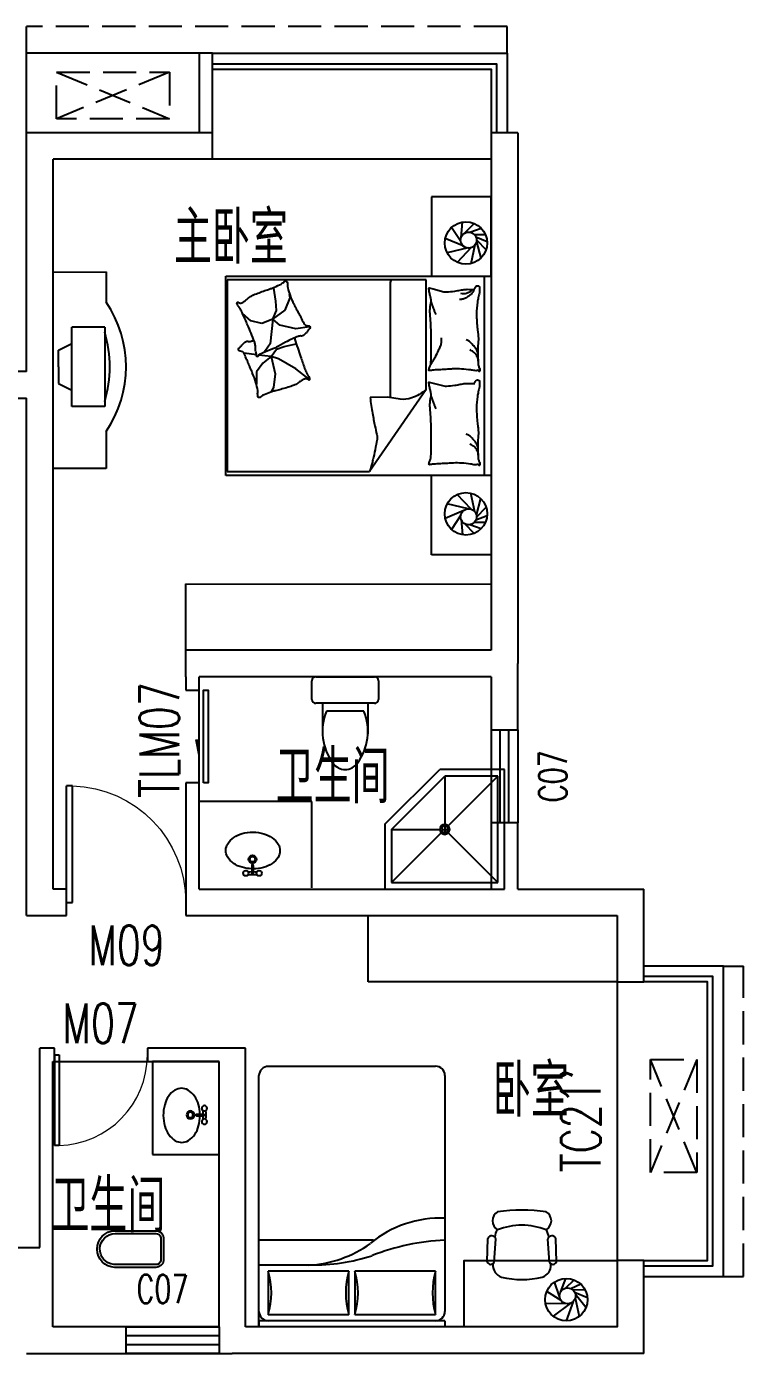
# Model space of a CAD drawing. Extents: x -503102 to -474302, y -636822 to -607622.
# Drawn here: x -479702 to -474302, y -619672 to -609672 of the extents above; entities that cross this region are included whole.
import ezdxf
from ezdxf.enums import TextEntityAlignment as Align

# ---------------------------------------------------------------- set-up
doc = ezdxf.new("R2010")
doc.units = 0
doc.header["$LTSCALE"] = 1000
doc.header["$MEASUREMENT"] = 0
doc.linetypes.add('DASH', pattern=[0.35, 0.25, -0.1])
doc.layers.get('0').update_dxf_attribs({"linetype": 'CONTINUOUS'})
for name, color, linetype in [('FUR', 8, 'CONTINUOUS'), ('Text(文字)', 7, 'CONTINUOUS'), ('WALL', 2, 'CONTINUOUS'), ('WINDOW', 3, 'CONTINUOUS'), ('WINDOW_TEXT', 7, 'CONTINUOUS'), ('厨洁', 151, 'CONTINUOUS'), ('家具', 145, 'CONTINUOUS'), ('看线', 4, 'CONTINUOUS')]:
    doc.layers.add(name, color=color, linetype=linetype)
doc.styles.add('_TCH_WINDOW', font='SIMPLEX', dxfattribs={"height": 3.5, "bigfont": 'GBCBIG'})
doc.styles.add('ATT', font='TXT')
doc.styles.add('DIM_FONT', font='ROMAND.shx', dxfattribs={"width": 0.7})
doc.styles.add('HZ', font='', dxfattribs={"width": 0.8})
doc.styles.get("Standard").update_dxf_attribs({"font": 'GBENOR', "bigfont": 'GBCBIG'})
doc.styles.get('HZ').set_extended_font_data('FangSong_GB2312')

# ---------------------------------------------------------------- blocks, each defined once
blk = doc.blocks.new('_E0BEL')
for p, q in [((1, 118), (1, 175)), ((13, 118), (13, 175))]:
    blk.add_line(p, q)
at = {"elevation": 0}
for points in [[(-200, 8, -0.138026), (-186, 58, -0.10705), (-140, 105, -0.080655), (-76, 134, -0.06508), (1, 145, -0.068521)], [(13, 144, -0.061921), (86, 133, -0.080655), (149, 103, -0.10705), (194, 55, -0.138026), (208, 5, -0.138026), (193, -45, -0.10705), (147, -93, -0.080655), (84, -121, -0.068521), (3, -132, -0.068521), (-78, -120, -0.080655), (-141, -90, -0.10705), (-187, -42, -0.138026), (-200, 8, -0.138026)]]:
    blk.add_lwpolyline(points, format="xyb", dxfattribs=at)
for centre, radius in [((-43, 178, 0), 20), ((7, 72, 0), 30), ((57, 178, 0), 20), ((7, 72, 0), 20)]:
    blk.add_circle(centre, radius)
for centre, radius, start, end in [((7, -329, 0), 517, 86.4357, 93.5643), ((7, 685, 0), 517, 266.4357, 269.335), ((7, 175, 0), 6, 360, 180), ((7, 118, 0), 6, 180, 360), ((7, 685, 0), 517, 270.665, 273.5643)]:
    blk.add_arc(centre, radius, start, end)
at = {"style": 'DIM_FONT', "width": 0.8, "flags": 9}
for tag in ['XSIZE', 'YSIZE']:
    blk.add_attdef(tag, (0, 0), '', height=0.5, dxfattribs=at)
blk = doc.blocks.new('A$C6A1B0631')
for p, q in [((0, 527), (0, 667)), ((30, 697), (470, 697)), ((500, 667), (500, 527)), ((470, 497), (30, 497)), ((80, 497), (80, 267)), ((390, 437), (110, 437)), ((420, 497), (420, 267))]:
    blk.add_line(p, q)
for centre, radius, start, end in [((30, 667), 30, 90, 180), ((470, 667), 30, 0, 90), ((30, 527), 30, 180, 270), ((470, 527), 30, 270, 360), ((477, 284), 398, 157.4505, 216.6381), ((23, 284), 398, 323.3619, 382.5495), ((250, 108), 110, 213.4509, 326.5491)]:
    blk.add_arc(centre, radius, start, end)
blk = doc.blocks.new('12121')
at = {"layer": '厨洁'}
for p, q in [((21333, 79452), (22233, 79452)), ((21333, 78964), (21333, 79452)), ((21383, 79402), (22183, 79402)), ((21383, 79402), (21757, 79028)), ((21383, 79002), (21383, 79402)), ((22183, 79402), (21809, 79028)), ((22183, 79402), (22183, 78602)), ((22233, 79452), (22233, 78552)), ((22233, 79452), (22233, 78902)), ((21383, 79002), (21783, 78602)), ((21383, 79002), (21746, 79002)), ((21758, 79002), (21783, 79002)), ((21783, 79002), (21783, 79027)), ((21783, 79002), (21808, 79002)), ((21783, 78977), (21783, 79002)), ((21333, 78964), (21746, 78552)), ((21783, 78602), (21783, 78964)), ((21809, 78975), (22183, 78602)), ((22183, 78602), (21783, 78602)), ((22233, 78552), (21746, 78552))]:
    blk.add_line(p, q, dxfattribs=at)
for radius in [37.5, 25]:
    blk.add_circle((21783, 79002), radius, dxfattribs=at)
blk = doc.blocks.new('434')
at = {"layer": 'FUR'}
for p, q in [((203562, 31869), (203562, 31915)), ((203562, 31915), (204962, 31915)), ((204962, 31869), (204962, 31915)), ((204962, 31915), (204962, 31499)), ((203562, 31869), (204962, 31869)), ((204239, 31822), (203632, 31822)), ((203632, 31822), (203632, 31495)), ((204239, 31495), (204239, 31822)), ((204892, 31822), (204286, 31822)), ((204286, 31822), (204286, 31495)), ((204892, 31495), (204892, 31822)), ((203562, 30021), (203562, 31799)), ((204962, 31799), (204962, 30021)), ((203632, 31495), (204239, 31495)), ((204286, 31495), (204892, 31495)), ((204577, 31449), (204962, 31449)), ((204099, 31262), (204962, 31262)), ((204892, 29951), (203632, 29951))]:
    blk.add_line(p, q, dxfattribs=at)
for centre, radius, start, end in [((203632, 31799), 70, 90, 180), ((203072, 31659), 583, 343.7398, 376.2602), ((204799, 31659), 583, 163.7398, 196.2602), ((203726, 31659), 583, 343.7398, 376.2602), ((205452, 31659), 583, 163.7398, 196.2602), ((204892, 31799), 70, 360, 450), ((204558, 29985), 1464, 89.2582, 107.8034), ((204627, 30592), 858, 92.5398, 126.0403), ((203484, 32977), 1717, 272.616, 291.4069), ((203597, 31921), 825, 267.5673, 309.5461), ((203632, 30021), 70, 180, 270), ((204892, 30022), 70, 270.033, 360.033)]:
    blk.add_arc(centre, radius, start, end, dxfattribs=at)
blk = doc.blocks.new('M_C5')
for p, q in [((-71, 21), (-106, 120)), ((-60, 63), (-50, 152)), ((-28, 86), (7, 160)), ((-9, 88), (59, 149)), ((12, 83), (112, 114)), ((-54, -14), (-154, 45)), ((26, 75), (152, 50)), ((42, 53), (156, -35)), ((48, 21), (102, -123)), ((-26, -30), (-153, -47)), ((14, -26), (-99, -126)), ((41, -2), (5, -160))]:
    blk.add_line(p, q)
for centre, radius in [((0, 0), 160), ((-11, 28), 60)]:
    blk.add_circle(centre, radius)
at = {"width": 0.8, "flags": 9}
for tag in ['XSIZE', 'YSIZE']:
    blk.add_attdef(tag, (0, 0), '', height=0.5, dxfattribs=at)
blk = doc.blocks.new('12PSTG02')
at = {"color": 0, "linetype": 'ByBlock'}
for p, q in [((-5.882738, 11.493405), (-13.636493, 11.294805)), ((-5.73403, 9.170818), (-13.415554, 8.575543)), ((-4.996459, 9.562867), (-5.284204, 9.540568)), ((-5.73403, -9.170818), (-13.415554, -8.575543)), ((-5.882738, -11.493405), (-13.636493, -11.294805)), ((-4.996459, -9.562867), (-5.284204, -9.540568)), ((-4.996459, -9.562867), (-5.28099, -9.544821))]:
    blk.add_line(p, q, dxfattribs=at)
for centre, radius, start, end in [((-19.5, 6.311132), 3.452743, 30.392687, 149.607313), ((-12.998837, 0.943692), 7.999035, 97.334712, 116.212212), ((-13.097037, 9.970029), 1.4304, 112.156422, 257.133709), ((-6.286552, 10.301496), 1.258456, 296.04311, 431.283835), ((-4.647836, 5.578088), 4, 16.10866, 95), ((39.486083, 0), 62.486083, 172.590731, 187.409269), ((4.70097, 0), 22.70097, 159.208954, 200.791046), ((-28.187947, 0), 28.187947, 346.275006, 373.724994), ((-19.5, -6.311132), 3.452743, 210.392687, 329.607313), ((-12.998837, -1.056308), 7.999035, 243.61801, 261.904764), ((-13.097037, -9.970029), 1.4304, 102.866291, 247.843578), ((-4.647836, -5.578088), 4, 265, 343.89134), ((-6.286552, -10.301496), 1.258456, 288.716165, 423.95689)]:
    blk.add_arc(centre, radius, start, end, dxfattribs=at)
at = {"color": 0, "linetype": 'ByBlock', "style": 'ATT'}
for tag, p, flags in [('ITEM', (-22, -21), 3), ('ROOM_NUMBER', (-22, -29), 1)]:
    blk.add_attdef(tag, p, '', height=6, dxfattribs=dict(at, flags=flags))
blk = doc.blocks.new('-CHAI6')
at = {"xscale": 22.75, "yscale": 22.75, "zscale": 22.75}
blk.add_blockref('12PSTG02', (519, 28), dxfattribs=at)
blk = doc.blocks.new('A$C3D92468E')
at = {"layer": 'WINDOW', "linetype": 'DASH'}
for p, q in [((850, 0), (0, 350)), ((0, 0), (850, 350))]:
    blk.add_line(p, q, dxfattribs=at)
blk.add_lwpolyline([(850, 0), (850, 350), (0, 350), (0, 0)], close=True, dxfattribs=at)
blk = doc.blocks.new('A$C2D356BCF')
at = {"layer": 'FUR'}
for p, q in [((147, 1482), (547, 1482)), ((147, 1202), (147, 1482)), ((547, 1482), (547, 1)), ((157, 1015), (407, 1015)), ((157, 415), (157, 1015)), ((407, 1015), (407, 415)), ((507, 840), (407, 890)), ((507, 715), (507, 840)), ((507, 715), (507, 590)), ((507, 590), (407, 540)), ((157, 415), (407, 415)), ((147, 0), (147, 228)), ((547, 1), (147, 0))]:
    blk.add_line(p, q, dxfattribs=at)
for centre, radius, start, end in [((862, 715), 865, 145.7553, 214.2447), ((1045, 715), 925, 163.6295, 196.3705)]:
    blk.add_arc(centre, radius, start, end, dxfattribs=at)
blk = doc.blocks.new('$plan$00001557')
at = {"layer": 'FUR'}
for p, q in [((0, 1350), (-450, 1350)), ((-450, 1350), (-450, 750)), ((0, 750), (0, 1350)), ((-229, 1012), (-299, 1118)), ((-226, 1043), (-217, 1159)), ((-202, 1074), (-128, 1149)), ((-160, 1083), (-75, 1112)), ((-207, 976), (-346, 1035)), ((-125, 1064), (-43, 1064)), ((-115, 1048), (-30, 1013)), ((-111, 1011), (-79, 886)), ((-110, 1026), (-38, 950)), ((-174, 964), (-332, 926)), ((-150, 967), (-256, 855)), ((-124, 986), (-153, 845)), ((-2000, -750), (-2000, 750)), ((-2000, 750), (0, 750)), ((-1988, 724), (-1988, -722)), ((-489, 724), (-1988, 724)), ((-761, 704), (-761, -165)), ((-489, -103), (-489, 724)), ((-52, 750), (-52, -750)), ((0, 750), (0, -750)), ((-1638, 660), (-1645, 663)), ((-1621, 562), (-1638, 660)), ((-1514, 589), (-1518, 613)), ((-1618, 493), (-1621, 562)), ((-1552, 495), (-1514, 589)), ((-1810, 415), (-1873, 469)), ((-1728, 395), (-1810, 415)), ((-1645, 426), (-1728, 395)), ((-1645, 426), (-1664, 240)), ((-1645, 426), (-1552, 495)), ((-1645, 426), (-1618, 493)), ((-1593, 381), (-1645, 426)), ((-1471, 355), (-1593, 381)), ((-1368, 369), (-1471, 355)), ((-1664, 240), (-1700, 190)), ((-1658, 145), (-1617, 202)), ((-1617, 202), (-1559, 222)), ((-1559, 222), (-1470, 241)), ((-1767, 158), (-1861, 170)), ((-1658, 145), (-1752, 156)), ((-1658, 145), (-1721, 95)), ((-1700, 190), (-1709, 178)), ((-1603, 127), (-1658, 145)), ((-1658, 145), (-1626, 16)), ((-1472, 52), (-1603, 127)), ((-1721, 95), (-1769, 30)), ((-1769, 30), (-1769, -63)), ((-1626, 16), (-1640, -87)), ((-1368, -28), (-1472, 52)), ((-1640, -87), (-1660, -123)), ((-489, -103), (-916, -722)), ((0, -750), (-2000, -750)), ((-1988, -722), (-916, -722)), ((-450, -1350), (-450, -750)), ((0, -750), (0, -1350)), ((-150, -1005), (-256, -894)), ((-124, -1025), (-153, -884)), ((-174, -1002), (-332, -965)), ((-111, -1050), (-79, -925)), ((-110, -1065), (-38, -989)), ((-207, -1015), (-346, -1074)), ((-229, -1050), (-299, -1157)), ((-226, -1082), (-217, -1198)), ((-115, -1086), (-30, -1052)), ((-202, -1113), (-128, -1187)), ((-160, -1121), (-75, -1151)), ((-125, -1103), (-43, -1103)), ((0, -1350), (-450, -1350))]:
    blk.add_line(p, q, dxfattribs=at)
blk.add_lwpolyline([(-1583, 692, 0.101392), (-1559, 710, -0.223768), (-1546, 716, -0.25558), (-1541, 714, -0.081563), (-1535, 698, -0.071805), (-1534, 681, 0.069985), (-1532, 664, 0.03546), (-1515, 605, 0.029432), (-1485, 539, 0.001554), (-1468, 506, -0.00152), (-1451, 474, -0.004735), (-1433, 439, 0.00382), (-1412, 397, 0.296001), (-1378, 378, -0.649774), (-1367, 357, -0.02319), (-1372, 352, 0.0288), (-1375, 348, 0.005727), (-1380, 341, -0.004358), (-1387, 332, -0.027528), (-1403, 314, -0.046214), (-1414, 305, -0.194121), (-1430, 300, 0.133719), (-1454, 297, 0.011505), (-1496, 279, 0.008882), (-1550, 253, 0.012426), (-1618, 215, -0.033612), (-1644, 203), (-1701, 180), (-1744, 162, 0.224341), (-1757, 147, -0.722772), (-1766, 147, -0.103513), (-1767, 151, 0.053465), (-1767, 158, 0.030109), (-1772, 181, -0.031436), (-1776, 203, -0.05324), (-1776, 218, 0.05518), (-1777, 233, 0.056271), (-1783, 258, 0.0108), (-1835, 384, 0.00456), (-1873, 469, 0.01125), (-1889, 503, 0.069394), (-1902, 521, -0.079756), (-1912, 537, -0.106399), (-1915, 551, -0.328642), (-1912, 555, -0.299547), (-1906, 554, 0.189917), (-1896, 549, 0.033518), (-1886, 548, 0.075627), (-1882, 549, 0.053489), (-1874, 553, 0.017838), (-1853, 566, 0.038394), (-1830, 585, -0.059529), (-1815, 597, -0.035943), (-1790, 610, -0.011245), (-1705, 642, -0.006203), (-1667, 655, 0.010783), (-1645, 663, 0.019485), (-1632, 668, 0.005062)], format="xyb", close=True, dxfattribs=at)
for points in [[(-127, 649, -0.263368), (-108, 677, -0.494818), (-89, 668, -0.049225), (-88, 650, -0.036831), (-89, 626, -0.031893), (-97, 589, 0.035782), (-104, 555, 0.032941), (-110, 465, 0.026564), (-104, 354, 0.017905), (-99, 316, -0.033397), (-97, 296, -0.03204), (-97, 259, 0.018442), (-101, 195, 0.010837), (-100, 130, 0.014624), (-97, 82, 0.111249), (-89, 59, -0.153708), (-86, 42, -0.076444), (-87, 35, -0.215512), (-89, 33, -0.585858), (-92, 36, 0.363489), (-95, 41, 0.191716), (-106, 41, -0.129675), (-123, 39, -0.01735), (-140, 42, 0.019326), (-155, 44, 0.018818), (-223, 51, 0.021828), (-283, 52, 0.006204), (-316, 50, 0.001963), (-423, 44, 0.028341), (-459, 40, -0.117014), (-468, 41, -0.36606), (-469, 42, -0.03973), (-466, 56, -0.048309), (-461, 69, 0.062981), (-457, 80, 0.04058), (-454, 103, 0.014345), (-451, 170, 0.005484), (-452, 296, 0.007153), (-455, 392, 0.008762), (-458, 434, -0.008153), (-461, 480, -0.06251), (-456, 537, 0.078669), (-454, 583, 0.047825), (-459, 605, -0.034494), (-466, 636, -0.023571), (-469, 661, -0.510228), (-468, 662), (-438, 655), (-356, 634, 0.073041), (-336, 632, 0.023305), (-275, 638, 0.018299), (-252, 642, -0.01097), (-214, 649, -0.042281), (-180, 652, -0.027201), (-126, 649)], [(-127, 649, -0.077379), (-152, 614, -0.077379), (-187, 589, -0.047525), (-211, 579, -0.047525), (-238, 574)], [(-143, 651, -0.05369), (-156, 636, -0.070312), (-168, 628, -0.015448), (-177, 625, -0.013244), (-187, 621, -0.082127), (-205, 618, -0.064164), (-228, 621)], [(-454, 559, 0.009729), (-445, 531, 0.009729), (-435, 504, 0.007971), (-426, 483, 0.007971), (-416, 461)], [(-1480, 286, 0.025626), (-1478, 274, 0.0108), (-1436, 145, 0.00456), (-1405, 58, 0.01125), (-1391, 23, 0.069394), (-1380, 4, -0.079756), (-1371, -13, -0.106399), (-1368, -28, -0.328642), (-1372, -32, -0.299547), (-1378, -29, 0.189917), (-1387, -24, 0.033518), (-1397, -23, 0.075627), (-1402, -23, 0.053489), (-1410, -26, 0.017838), (-1432, -38, 0.038394), (-1456, -55, -0.059529), (-1472, -66, -0.035943), (-1498, -76, -0.011245), (-1585, -102, -0.006203), (-1624, -112, 0.010783), (-1647, -118, 0.019485), (-1660, -123, 0.005062), (-1710, -142, 0.101392), (-1736, -159, -0.223768), (-1749, -164, -0.25558), (-1754, -161, -0.081563), (-1759, -145, -0.071805), (-1759, -128, 0.069985), (-1759, -111, 0.03546), (-1772, -51, 0.029432), (-1797, 18, 0.001554), (-1811, 51, -0.00152), (-1826, 85, -0.004735), (-1840, 121, 0.00382), (-1859, 164, 0.296001), (-1891, 186, -0.649774), (-1900, 208, -0.02319), (-1895, 212, 0.0288), (-1892, 216, 0.005727), (-1886, 223, -0.004358), (-1878, 231, -0.027528), (-1861, 248, -0.046214), (-1850, 257, -0.194121), (-1833, 260, 0.133719), (-1809, 261, 0.005779), (-1787, 268, 0.008882)], [(-455, 89, 0.016108), (-429, 128, 0.024599), (-414, 155, 0.009477), (-391, 204, 0.015937), (-378, 234, 0.072521), (-375, 250, 0.033339), (-375, 287)], [(-101, 175, 0.027842), (-111, 199, 0.048685), (-119, 211, 0.023666), (-144, 239, 0.031223), (-164, 258, 0.046801), (-172, 264, 0.023191), (-189, 272)], [(-95, 93, 0.088153), (-98, 128, 0.088153), (-114, 159, 0.077547), (-135, 181, 0.077547), (-162, 195)], [(-127, -60, -0.263368), (-108, -32, -0.494818), (-89, -41, -0.049225), (-88, -59, -0.036831), (-89, -83, -0.031893), (-97, -121, 0.035782), (-104, -155, 0.032941), (-110, -244, 0.026564), (-104, -356, 0.017905), (-99, -393, -0.033397), (-97, -413, -0.03204), (-97, -450, 0.018442), (-101, -515, 0.010837), (-100, -579, 0.014624), (-97, -627, 0.111249), (-89, -650, -0.153708), (-86, -667, -0.076444), (-87, -674, -0.215512), (-89, -676, -0.585858), (-92, -673, 0.363489), (-95, -669, 0.191716), (-106, -669, -0.129675), (-123, -671, -0.01735), (-140, -668, 0.019326), (-155, -665, 0.018818), (-223, -658, 0.021828), (-283, -657, 0.006204), (-316, -659, 0.001963), (-423, -665, 0.028341), (-459, -669, -0.117014), (-468, -669, -0.36606), (-469, -667, -0.03973), (-466, -654, -0.048309), (-461, -640, 0.062981), (-457, -629, 0.04058), (-454, -606, 0.014345), (-451, -539, 0.005484), (-452, -414, 0.007153), (-455, -317, 0.008762), (-458, -275, -0.008153), (-461, -229, -0.06251), (-456, -172, 0.078669), (-454, -127, 0.047825), (-459, -104, -0.034494), (-466, -73, -0.023571), (-469, -48, -0.510228), (-468, -47), (-438, -55), (-356, -75, 0.073041), (-336, -77, 0.023305), (-275, -71, 0.018299), (-252, -67, -0.01097), (-214, -60, -0.042281), (-180, -57, -0.027201), (-126, -60)], [(-912, -164, 0.007867), (-894, -282, 0.009508), (-876, -378, 0.006616), (-862, -443, -0.023828), (-858, -462, -0.080713), (-859, -480, -0.009591), (-891, -633, -0.013133), (-899, -666, -0.007859), (-916, -722)], [(-489, -103, -0.085272), (-599, -167, -0.124044), (-686, -176), (-782, -162), (-912, -164)], [(-454, -151, 0.009729), (-445, -178, 0.009729), (-435, -205, 0.007971), (-426, -227, 0.007971), (-416, -248)], [(-101, -534, 0.027842), (-111, -510, 0.048685), (-119, -498, 0.023666), (-144, -470, 0.031223), (-164, -451, 0.046801), (-172, -446, 0.023191), (-189, -438)], [(-95, -616, 0.088153), (-98, -582, 0.088153), (-114, -550, 0.077547), (-135, -529, 0.077547), (-162, -515)]]:
    blk.add_lwpolyline(points, format="xyb", dxfattribs=at)
for centre, radius in [((-190, 1001), 160), ((-170, 1023), 60), ((-190, -1040), 160), ((-170, -1062), 60)]:
    blk.add_circle(centre, radius, dxfattribs=at)
blk.add_arc((-741, 704), 20, 90, 180, dxfattribs=at)
at = {"layer": 'FUR', "width": 0.8, "flags": 9}
for tag in ['YSIZE', 'XSIZE']:
    blk.add_attdef(tag, (-190, 1001), '', height=0.5, rotation=295.9434, dxfattribs=at)
at = {"layer": 'FUR', "text_generation_flag": 4, "width": 0.8, "flags": 9}
for tag in ['YSIZE', 'XSIZE']:
    blk.add_attdef(tag, (-190, -1040), '', height=0.5, rotation=64.0566, dxfattribs=at)
blk = doc.blocks.new('$TCHSYS$WIN2D')
for p, q in [((-0.5, 0.5), (0.5, 0.5)), ((0.5, 0.167), (-0.5, 0.167)), ((0.5, -0.167), (-0.5, -0.167)), ((-0.5, -0.5), (0.5, -0.5))]:
    blk.add_line(p, q)
blk = doc.blocks.new('$DorLib2D$00000001')
for p, q in [((0.45, 0.975), (0.5, 0.975)), ((0.45, 0), (0.45, 0.975)), ((0.5, 0), (0.5, 0.975)), ((0.5, 0), (0.45, 0))]:
    blk.add_line(p, q)
at = {"lineweight": 13}
blk.add_arc((0.475, 0), 0.975, 91.4693, 180, dxfattribs=at)
blk = doc.blocks.new('$DorLib2D$00000020')
at = {"lineweight": 13}
blk.add_line((0.2, 0.07), (-0.2, 0.07), dxfattribs=at)
blk.add_lwpolyline([(-0.5, 0.12), (0.5, 0.12), (0.5, 0.17), (-0.5, 0.17)], close=True)
blk.add_lwpolyline([(-0.2, 0.07), (-0.035, 0.037), (-0.035, 0.07)], dxfattribs=at)
blk.add_solid([(-0.2, 0.07), (-0.035, 0.037), (-0.035, 0.07)], dxfattribs=at)

msp = doc.modelspace()

# ---------------------------------------------------------------- linework, layer by layer
msp.add_line((-478252, -617472), (-478752, -617472))
at = {"layer": 'FUR'}
for p, q in [((-478502, -614372), (-478502, -613872)), ((-478502, -613872), (-476202, -613873)), ((-477129, -616872), (-477129, -616372)), ((-475252, -616872), (-477129, -616872))]:
    msp.add_line(p, q, dxfattribs=at)
msp.add_lwpolyline([(-475252, -618972), (-475252, -619472), (-476405, -619472), (-476405, -618972)], close=True, dxfattribs=at)
at = {"layer": 'WALL', "linetype": 'Continuous'}
for p, q in [((-478302, -609872), (-478402, -609872)), ((-478402, -609872), (-478402, -610472)), ((-478302, -610672), (-478302, -609872)), ((-478302, -610472), (-479702, -610472)), ((-479702, -612272), (-479702, -610472)), ((-478302, -610672), (-478302, -610472)), ((-476202, -610472), (-476202, -614372)), ((-476002, -610472), (-476202, -610472)), ((-476002, -610472), (-476002, -614472)), ((-478302, -610672), (-479502, -610672)), ((-479502, -612372), (-479502, -610672)), ((-479702, -612272), (-479852, -612272)), ((-479502, -616172), (-479502, -612372)), ((-479852, -612472), (-479702, -612472)), ((-479702, -616372), (-479702, -612472)), ((-478402, -614372), (-478502, -614372)), ((-478502, -614572), (-478502, -614372)), ((-476202, -614372), (-478402, -614372)), ((-476002, -614972), (-476002, -614472)), ((-478502, -614572), (-478502, -614572)), ((-478502, -614572), (-478502, -614672)), ((-478402, -614672), (-478402, -614572)), ((-476202, -614572), (-478402, -614572)), ((-476202, -614572), (-476202, -614972)), ((-478502, -614672), (-478402, -614672)), ((-476202, -614972), (-476002, -614972)), ((-478402, -615372), (-478502, -615372)), ((-478502, -615372), (-478502, -616172)), ((-478402, -616172), (-478402, -615372)), ((-476002, -615672), (-476202, -615672)), ((-476202, -615672), (-476202, -616172)), ((-476002, -616172), (-476002, -615672)), ((-479402, -616172), (-479502, -616172)), ((-479402, -616372), (-479402, -616172)), ((-478502, -616172), (-478502, -616372)), ((-478402, -616172), (-476202, -616172)), ((-476002, -616172), (-475052, -616172)), ((-475052, -616872), (-475052, -616172)), ((-479702, -616372), (-479402, -616372)), ((-478502, -616372), (-478402, -616372)), ((-478402, -616372), (-476102, -616372)), ((-476102, -616372), (-475252, -616372)), ((-475252, -616372), (-475252, -616872)), ((-475252, -616872), (-475052, -616872)), ((-479492, -617372), (-479603, -617372)), ((-479603, -618872), (-479603, -617372)), ((-479492, -617472), (-479492, -617372)), ((-478052, -617372), (-478792, -617372)), ((-478792, -617372), (-478792, -617472)), ((-478052, -619472), (-478052, -617372)), ((-479503, -617472), (-479492, -617472)), ((-479503, -618972), (-479503, -617472)), ((-478792, -617472), (-478252, -617472)), ((-478252, -619472), (-478252, -617472)), ((-482152, -618872), (-479603, -618872)), ((-479503, -619472), (-479503, -618972)), ((-475052, -618972), (-475252, -618972)), ((-475252, -618972), (-475252, -619472)), ((-475052, -619672), (-475052, -618972)), ((-478952, -619472), (-479503, -619472)), ((-478952, -619672), (-478952, -619472)), ((-478252, -619472), (-478252, -619672)), ((-475252, -619472), (-478052, -619472)), ((-479703, -619672), (-478952, -619672)), ((-478252, -619672), (-478152, -619672)), ((-475052, -619672), (-478152, -619672))]:
    msp.add_line(p, q, dxfattribs=at)
at = {"layer": 'WINDOW', "linetype": 'DASH'}
for p, q in [((-476082, -609672), (-479702, -609672)), ((-479702, -609872), (-479702, -609672)), ((-476082, -609872), (-476082, -609672)), ((-474452, -616752), (-474302, -616752)), ((-474302, -619092), (-474302, -616752)), ((-474452, -619092), (-474302, -619092))]:
    msp.add_line(p, q, dxfattribs=at)
at = {"layer": 'WINDOW', "linetype": 'Continuous'}
for p, q in [((-478402, -609872), (-479702, -609872)), ((-479702, -610472), (-479702, -609872)), ((-478402, -615372), (-478402, -614672)), ((-475252, -616872), (-475252, -618972))]:
    msp.add_line(p, q, dxfattribs=at)
at = {"layer": 'WINDOW', "color": 4, "linetype": 'Continuous'}
msp.add_line((-476202, -610672), (-478302, -610672), dxfattribs=at)
at = {"layer": 'WINDOW'}
for p, q in [((-478252, -619472), (-478952, -619472)), ((-478252, -619672), (-478952, -619672))]:
    msp.add_line(p, q, dxfattribs=at)
at = {"layer": 'WINDOW', "color": 4, "linetype": 'Continuous'}
for points in [[(-478302, -609872), (-478302, -609872), (-476082, -609872), (-476082, -610472)], [(-478302, -609952), (-476162, -609952), (-476162, -610472)], [(-478302, -609992), (-478302, -609992), (-476202, -609992), (-476202, -610472)]]:
    msp.add_lwpolyline(points, dxfattribs=at)
at = {"layer": 'WINDOW', "linetype": 'Continuous'}
for points in [[(-475052, -619092), (-474452, -619092), (-474452, -616752), (-475052, -616752)], [(-475052, -619012), (-474532, -619012), (-474532, -616832), (-475052, -616832)], [(-475052, -618972), (-474572, -618972), (-474572, -616872), (-475052, -616872)]]:
    msp.add_lwpolyline(points, dxfattribs=at)
at = {"layer": '厨洁'}
for p, q in [((-477552, -615511), (-478402, -615511)), ((-477552, -616163), (-477552, -615511)), ((-478752, -617472), (-478752, -618172)), ((-478752, -618172), (-478252, -618172))]:
    msp.add_line(p, q, dxfattribs=at)
for points in [[(-479036, -618747), (-478728, -618747, -0.388189), (-478670, -618798), (-478670, -618973, -0.388189), (-478728, -619023), (-479036, -619023, -0.97895)], [(-478728, -619002), (-479045, -619002, -0.936623), (-479035, -618768), (-478728, -618768, -0.381636), (-478690, -618799), (-478690, -618972, -0.399536)]]:
    msp.add_lwpolyline(points, format="xyb", close=True, dxfattribs=at)
msp.add_lwpolyline([(-478975, -618768, 0, 0, 0.440649), (-478985, -618778, 0, 0, 0), (-478985, -618991, 0, 0, 0.411645), (-478977, -619001, 1.5, 1.5, 0)], format="xyseb", dxfattribs=at)
at = {"layer": '看线'}
msp.add_line((-479492, -617472), (-478792, -617472), dxfattribs=at)

# ---------------------------------------------------------------- block references
at = {"layer": 'FUR'}
msp.add_blockref('$plan$00001557', (-476202, -612304), dxfattribs=at)
for name, p, rotation in [('434', (-272989, -587556), 180), ('-CHAI6', (-475999, -618596), 269.9999722256761), ('M_C5', (-475636, -619266), 319.9999722317302)]:
    msp.add_blockref(name, p, dxfattribs=dict(at, rotation=rotation))
at = {"layer": 'WINDOW', "linetype": 'Continuous', "xscale": -1}
for p, rotation in [((-479476, -610016), 180), ((-474652, -617457), 90)]:
    msp.add_blockref('A$C3D92468E', p, dxfattribs=dict(at, rotation=rotation))
at = {"layer": 'WINDOW', "linetype": 'Continuous'}
ref = msp.add_blockref('$DorLib2D$00000020', (-478452, -615022), dxfattribs=dict(at, xscale=700, yscale=-700, zscale=700, rotation=90))
ref.add_attrib('A', 'TLM07', (-478553, -615487), dxfattribs={"layer": 'WINDOW_TEXT', "linetype": 'Continuous', "height": 297.5, "rotation": 90, "style": '_TCH_WINDOW', "width": 0.705882})
ref = msp.add_blockref('$TCHSYS$WIN2D', (-476102, -615322), dxfattribs=dict(at, xscale=700, yscale=200, zscale=700, rotation=270))
ref.add_attrib('A', 'C07', (-475631, -615518), dxfattribs={"layer": 'WINDOW_TEXT', "linetype": 'Continuous', "height": 212.5, "rotation": 90, "style": '_TCH_WINDOW', "width": 0.705882})
ref = msp.add_blockref('$DorLib2D$00000001', (-478952, -616272), dxfattribs=dict(at, xscale=-900, yscale=900, zscale=-900, rotation=359.9999999999815))
ref.add_attrib('A', 'M09', (-479237, -616745), dxfattribs={"layer": 'WINDOW_TEXT', "linetype": 'Continuous', "height": 297.5, "style": '_TCH_WINDOW', "width": 0.705882})
ref = msp.add_blockref('$DorLib2D$00000001', (-479142, -617422), dxfattribs=dict(at, xscale=700, yscale=700, zscale=700, rotation=180))
ref.add_attrib('A', 'M07', (-479432, -617333), dxfattribs={"layer": 'WINDOW_TEXT', "linetype": 'Continuous', "height": 297.5, "style": '_TCH_WINDOW', "width": 0.705882})
ref = msp.add_blockref('$TCHSYS$WIN2D', (-478602, -619572), dxfattribs=dict(at, xscale=-700, yscale=-200, zscale=-700, rotation=180))
ref.add_attrib('A', 'C07', (-478874, -619292), dxfattribs={"layer": 'WINDOW_TEXT', "linetype": 'Continuous', "height": 212.5, "style": '_TCH_WINDOW', "width": 0.705882})
at = {"layer": '厨洁'}
msp.add_blockref('A$C6A1B0631', (-477552, -615269), dxfattribs=at)
at = {"layer": '厨洁', "xscale": -1}
for name, p, rotation in [('12121', (-498335, -536720), 180), ('_E0BEL', (-478540, -617881, 0), 270)]:
    msp.add_blockref(name, p, dxfattribs=dict(at, rotation=rotation))
at = {"layer": '厨洁', "rotation": 180}
msp.add_blockref('_E0BEL', (-477993, -615875, 0), dxfattribs=at)
at = {"layer": '家具', "rotation": 180}
msp.add_blockref('A$C2D356BCF', (-478955, -611521), dxfattribs=at)

# ---------------------------------------------------------------- texts
at = {"layer": 'Text(文字)', "style": 'HZ', "width": 0.6}
msp.add_text('主卧室', height=350, dxfattribs=at).set_placement((-478163, -611424), align=Align.CENTER)
for s, p in [('卫生间', (-477826, -615488)), ('卧室', (-476190, -617852)), ('卫生间', (-479515, -618721))]:
    msp.add_text(s, height=350, dxfattribs=at).set_placement(p)
at = {"layer": 'WINDOW_TEXT', "linetype": 'Continuous', "style": '_TCH_WINDOW', "width": 0.705882}
msp.add_text("TC21'", height=297.5, rotation=90, dxfattribs=at).set_placement((-475378, -618307))

doc.saveas('drawing.dxf')
